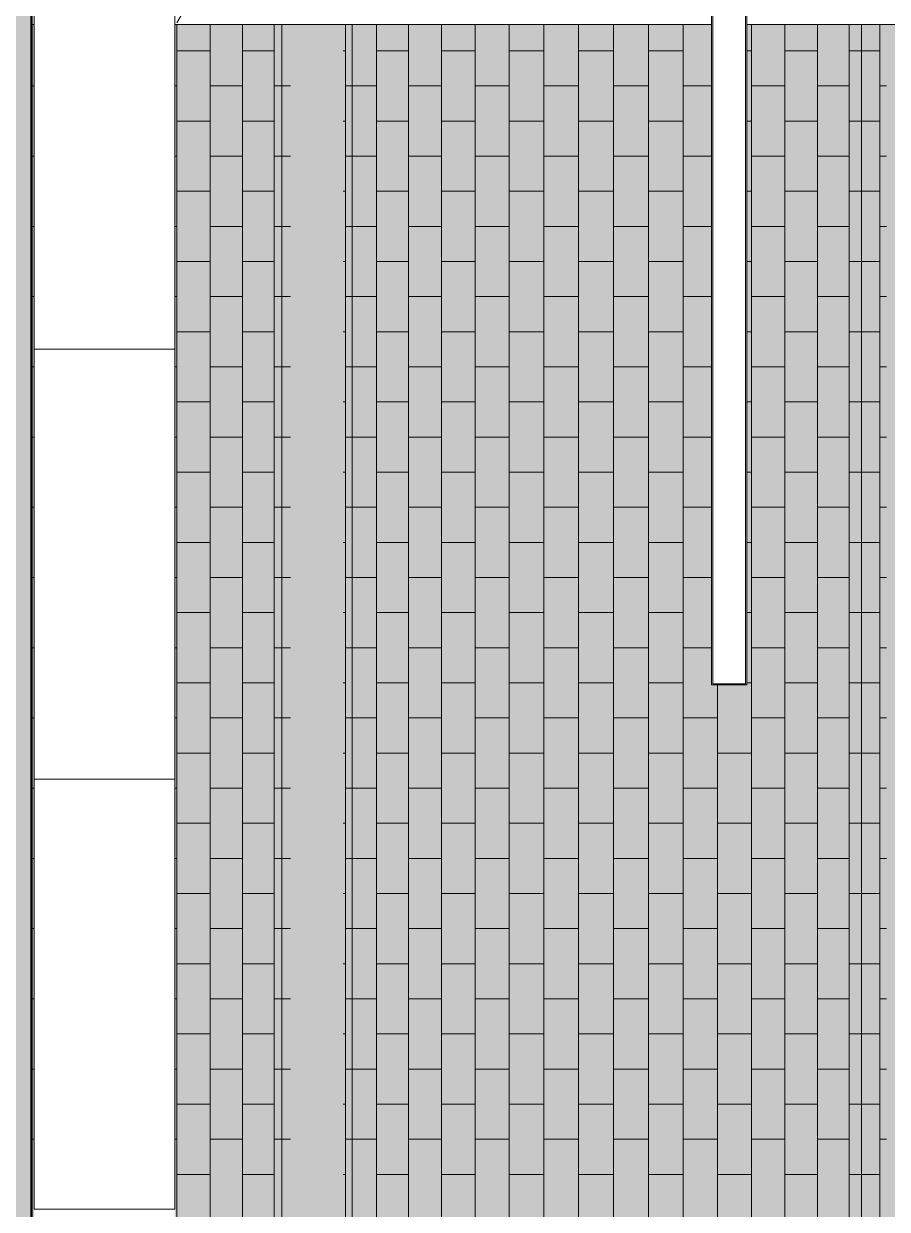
# Model space of a CAD drawing. Header units: inches. Extents: x -956 to 966, y -1111 to 895.
# Drawn here: x -579.2 to -480.9, y -378.4 to -243.3 of the extents above; entities that cross this region are included whole.
import ezdxf

# ---------------------------------------------------------------- set-up
doc = ezdxf.new("R2010")
doc.units = ezdxf.units.IN
doc.header["$MEASUREMENT"] = 0
for name, color, linetype, lineweight in [('A-CLNG', 13, 'Continuous', 13), ('A-CLNG-PATT', 13, 'Continuous', 13), ('A-WALL-PATT', 111, 'Continuous', 13), ('E-LITE-EQPM', 33, 'Continuous', 9), ('I-FURN', 30, 'Continuous', 9), ('I-WALL', 2, 'Continuous', 13)]:
    doc.layers.add(name, color=color, linetype=linetype, lineweight=lineweight)
pattern_1 = [(0, (0, 0), (30.72, 7.68), [1.267, -21.773, 1.267, -21.773, -122.88]), (0, (0, 0), (30.72, 7.68), [-46.08, 1.267, -44.813, 1.267, -21.773, -53.76]), (0, (0, 0), (30.72, 7.68), [-115.2, 1.267, -14.093, 1.267, -37.133]), (120, (11.52, 3.84), (-22.011075, 22.7643), [1.267, -21.773, 1.267, -21.773, -122.88]), (120, (11.52, 3.84), (-22.011075, 22.7643), [-46.08, 1.267, -44.813, 1.267, -21.773, -53.76]), (120, (11.52, 3.84), (-22.011075, 22.7643), [-115.2, 1.267, -14.093, 1.267, -37.133]), (240, (15.36, 19.2), (-8.708925, -30.4443), [1.267, -21.773, 1.267, -21.773, -122.88]), (240, (15.36, 19.2), (-8.708925, -30.4443), [-46.08, 1.267, -44.813, 1.267, -21.773, -53.76]), (240, (15.36, 19.2), (-8.708925, -30.4443), [-115.2, 1.267, -14.093, 1.267, -37.133])]

# ---------------------------------------------------------------- blocks, each defined once
blk = doc.blocks.new('FP_1_27-7TH FLOOR TELECOM OVERHEAD ROUTING PLAN')
at = {"layer": 'A-CLNG-PATT', "color": 50}
for p, q in [((-542.59, -243.37), (-542.59, -427.37)), ((-539.06, -243.37), (-539.06, -427.37)), ((-535.41, -243.37), (-535.41, -427.37)), ((-531.66, -243.37), (-531.66, -427.37)), ((-527.84, -243.37), (-527.84, -427.37)), ((-523.95, -243.37), (-523.95, -427.37)), ((-520.02, -243.37), (-520.02, -427.37)), ((-516.05, -243.37), (-516.05, -427.37)), ((-512.07, -243.37), (-512.07, -427.37)), ((-508.09, -243.37), (-508.09, -427.37)), ((-504.14, -243.37), (-504.14, -427.37)), ((-496.35, -243.37), (-496.35, -427.37)), ((-492.56, -243.37), (-492.56, -427.37)), ((-488.85, -243.37), (-488.85, -427.37)), ((-485.24, -243.37), (-485.24, -427.37)), ((-481.75, -243.37), (-481.75, -427.37)), ((-542.59, -246.39), (-542.87, -246.39)), ((-535.41, -246.39), (-539.06, -246.39)), ((-527.84, -246.39), (-531.66, -246.39)), ((-520.02, -246.39), (-523.95, -246.39)), ((-512.07, -246.39), (-516.05, -246.39)), ((-504.14, -246.39), (-508.09, -246.39)), ((-496.35, -246.39), (-496.9, -246.39)), ((-488.85, -246.39), (-492.56, -246.39)), ((-483.82, -246.39), (-485.24, -246.39)), ((-481.75, -246.39), (-483.82, -246.39)), ((-541.82, -250.39), (-542.59, -250.39)), ((-539.06, -250.39), (-541.82, -250.39)), ((-531.66, -250.39), (-535.41, -250.39)), ((-523.95, -250.39), (-527.84, -250.39)), ((-516.05, -250.39), (-520.02, -250.39)), ((-508.09, -250.39), (-512.07, -250.39)), ((-500.9, -250.39), (-504.14, -250.39)), ((-492.56, -250.39), (-496.35, -250.39)), ((-485.24, -250.39), (-488.85, -250.39)), ((-480.97, -250.39), (-481.75, -250.39)), ((-542.59, -254.39), (-542.87, -254.39)), ((-535.41, -254.39), (-539.06, -254.39)), ((-527.84, -254.39), (-531.66, -254.39)), ((-520.02, -254.39), (-523.95, -254.39)), ((-512.07, -254.39), (-516.05, -254.39)), ((-504.14, -254.39), (-508.09, -254.39)), ((-496.35, -254.39), (-496.9, -254.39)), ((-488.85, -254.39), (-492.56, -254.39)), ((-483.82, -254.39), (-485.24, -254.39)), ((-481.75, -254.39), (-483.82, -254.39)), ((-541.82, -258.39), (-542.59, -258.39)), ((-539.06, -258.39), (-541.82, -258.39)), ((-531.66, -258.39), (-535.41, -258.39)), ((-523.95, -258.39), (-527.84, -258.39)), ((-516.05, -258.39), (-520.02, -258.39)), ((-508.09, -258.39), (-512.07, -258.39)), ((-500.9, -258.39), (-504.14, -258.39)), ((-492.56, -258.39), (-496.35, -258.39)), ((-485.24, -258.39), (-488.85, -258.39)), ((-480.97, -258.39), (-481.75, -258.39)), ((-542.59, -262.39), (-542.87, -262.39)), ((-535.41, -262.39), (-539.06, -262.39)), ((-527.84, -262.39), (-531.66, -262.39)), ((-520.02, -262.39), (-523.95, -262.39)), ((-512.07, -262.39), (-516.05, -262.39)), ((-504.14, -262.39), (-508.09, -262.39)), ((-496.35, -262.39), (-496.9, -262.39)), ((-488.85, -262.39), (-492.56, -262.39)), ((-483.82, -262.39), (-485.24, -262.39)), ((-481.75, -262.39), (-483.82, -262.39)), ((-541.82, -266.39), (-542.59, -266.39)), ((-539.06, -266.39), (-541.82, -266.39)), ((-531.66, -266.39), (-535.41, -266.39)), ((-523.95, -266.39), (-527.84, -266.39)), ((-516.05, -266.39), (-520.02, -266.39)), ((-508.09, -266.39), (-512.07, -266.39)), ((-500.9, -266.39), (-504.14, -266.39)), ((-492.56, -266.39), (-496.35, -266.39)), ((-485.24, -266.39), (-488.85, -266.39)), ((-480.97, -266.39), (-481.75, -266.39)), ((-542.59, -270.39), (-542.87, -270.39)), ((-535.41, -270.39), (-539.06, -270.39)), ((-527.84, -270.39), (-531.66, -270.39)), ((-520.02, -270.39), (-523.95, -270.39)), ((-512.07, -270.39), (-516.05, -270.39)), ((-504.14, -270.39), (-508.09, -270.39)), ((-496.35, -270.39), (-496.9, -270.39)), ((-488.85, -270.39), (-492.56, -270.39)), ((-483.82, -270.39), (-485.24, -270.39)), ((-481.75, -270.39), (-483.82, -270.39)), ((-541.82, -274.39), (-542.59, -274.39)), ((-539.06, -274.39), (-541.82, -274.39)), ((-531.66, -274.39), (-535.41, -274.39)), ((-523.95, -274.39), (-527.84, -274.39)), ((-516.05, -274.39), (-520.02, -274.39)), ((-508.09, -274.39), (-512.07, -274.39)), ((-500.9, -274.39), (-504.14, -274.39)), ((-492.56, -274.39), (-496.35, -274.39)), ((-485.24, -274.39), (-488.85, -274.39)), ((-480.97, -274.39), (-481.75, -274.39)), ((-542.59, -278.39), (-542.87, -278.39)), ((-535.41, -278.39), (-539.06, -278.39)), ((-527.84, -278.39), (-531.66, -278.39)), ((-520.02, -278.39), (-523.95, -278.39)), ((-512.07, -278.39), (-516.05, -278.39)), ((-504.14, -278.39), (-508.09, -278.39)), ((-496.35, -278.39), (-496.9, -278.39)), ((-488.85, -278.39), (-492.56, -278.39)), ((-483.82, -278.39), (-485.24, -278.39)), ((-481.75, -278.39), (-483.82, -278.39)), ((-541.82, -282.39), (-542.59, -282.39)), ((-539.06, -282.39), (-541.82, -282.39)), ((-531.66, -282.39), (-535.41, -282.39)), ((-523.95, -282.39), (-527.84, -282.39)), ((-516.05, -282.39), (-520.02, -282.39)), ((-508.09, -282.39), (-512.07, -282.39)), ((-500.9, -282.39), (-504.14, -282.39)), ((-492.56, -282.39), (-496.35, -282.39)), ((-485.24, -282.39), (-488.85, -282.39)), ((-480.97, -282.39), (-481.75, -282.39)), ((-542.59, -286.39), (-542.87, -286.39)), ((-535.41, -286.39), (-539.06, -286.39)), ((-527.84, -286.39), (-531.66, -286.39)), ((-520.02, -286.39), (-523.95, -286.39)), ((-512.07, -286.39), (-516.05, -286.39)), ((-504.14, -286.39), (-508.09, -286.39)), ((-496.35, -286.39), (-496.9, -286.39)), ((-488.85, -286.39), (-492.56, -286.39)), ((-483.82, -286.39), (-485.24, -286.39)), ((-481.75, -286.39), (-483.82, -286.39)), ((-541.82, -290.39), (-542.59, -290.39)), ((-539.06, -290.39), (-541.82, -290.39)), ((-531.66, -290.39), (-535.41, -290.39)), ((-523.95, -290.39), (-527.84, -290.39)), ((-516.05, -290.39), (-520.02, -290.39)), ((-508.09, -290.39), (-512.07, -290.39)), ((-500.9, -290.39), (-504.14, -290.39)), ((-492.56, -290.39), (-496.35, -290.39)), ((-485.24, -290.39), (-488.85, -290.39)), ((-480.97, -290.39), (-481.75, -290.39)), ((-542.59, -294.39), (-542.87, -294.39)), ((-535.41, -294.39), (-539.06, -294.39)), ((-527.84, -294.39), (-531.66, -294.39)), ((-520.02, -294.39), (-523.95, -294.39)), ((-512.07, -294.39), (-516.05, -294.39)), ((-504.14, -294.39), (-508.09, -294.39)), ((-496.35, -294.39), (-496.9, -294.39)), ((-488.85, -294.39), (-492.56, -294.39)), ((-483.82, -294.39), (-485.24, -294.39)), ((-481.75, -294.39), (-483.82, -294.39)), ((-541.82, -298.39), (-542.59, -298.39)), ((-539.06, -298.39), (-541.82, -298.39)), ((-531.66, -298.39), (-535.41, -298.39)), ((-523.95, -298.39), (-527.84, -298.39)), ((-516.05, -298.39), (-520.02, -298.39)), ((-508.09, -298.39), (-512.07, -298.39)), ((-500.9, -298.39), (-504.14, -298.39)), ((-492.56, -298.39), (-496.35, -298.39)), ((-485.24, -298.39), (-488.85, -298.39)), ((-480.97, -298.39), (-481.75, -298.39)), ((-542.59, -302.39), (-542.87, -302.39)), ((-535.41, -302.39), (-539.06, -302.39)), ((-527.84, -302.39), (-531.66, -302.39)), ((-520.02, -302.39), (-523.95, -302.39)), ((-512.07, -302.39), (-516.05, -302.39)), ((-504.14, -302.39), (-508.09, -302.39)), ((-496.35, -302.39), (-496.9, -302.39)), ((-488.85, -302.39), (-492.56, -302.39)), ((-483.82, -302.39), (-485.24, -302.39)), ((-481.75, -302.39), (-483.82, -302.39)), ((-541.82, -306.39), (-542.59, -306.39)), ((-539.06, -306.39), (-541.82, -306.39)), ((-531.66, -306.39), (-535.41, -306.39)), ((-523.95, -306.39), (-527.84, -306.39)), ((-516.05, -306.39), (-520.02, -306.39)), ((-508.09, -306.39), (-512.07, -306.39)), ((-500.9, -306.39), (-504.14, -306.39)), ((-492.56, -306.39), (-496.35, -306.39)), ((-485.24, -306.39), (-488.85, -306.39)), ((-480.97, -306.39), (-481.75, -306.39)), ((-542.59, -310.39), (-542.87, -310.39)), ((-535.41, -310.39), (-539.06, -310.39)), ((-527.84, -310.39), (-531.66, -310.39)), ((-520.02, -310.39), (-523.95, -310.39)), ((-512.07, -310.39), (-516.05, -310.39)), ((-504.14, -310.39), (-508.09, -310.39)), ((-496.35, -310.39), (-496.9, -310.39)), ((-488.85, -310.39), (-492.56, -310.39)), ((-483.82, -310.39), (-485.24, -310.39)), ((-481.75, -310.39), (-483.82, -310.39)), ((-541.82, -314.39), (-542.59, -314.39)), ((-539.06, -314.39), (-541.82, -314.39)), ((-531.66, -314.39), (-535.41, -314.39)), ((-523.95, -314.39), (-527.84, -314.39)), ((-516.05, -314.39), (-520.02, -314.39)), ((-508.09, -314.39), (-512.07, -314.39)), ((-500.9, -314.39), (-504.14, -314.39)), ((-492.56, -314.39), (-496.35, -314.39)), ((-485.24, -314.39), (-488.85, -314.39)), ((-480.97, -314.39), (-481.75, -314.39)), ((-542.59, -318.39), (-542.87, -318.39)), ((-535.41, -318.39), (-539.06, -318.39)), ((-527.84, -318.39), (-531.66, -318.39)), ((-520.02, -318.39), (-523.95, -318.39)), ((-512.07, -318.39), (-516.05, -318.39)), ((-504.14, -318.39), (-508.09, -318.39)), ((-500.22, -318.61), (-500.22, -402.61)), ((-496.35, -318.39), (-496.9, -318.39)), ((-488.85, -318.39), (-492.56, -318.39)), ((-483.82, -318.39), (-485.24, -318.39)), ((-481.75, -318.39), (-483.82, -318.39)), ((-541.82, -322.39), (-542.59, -322.39)), ((-539.06, -322.39), (-541.82, -322.39)), ((-531.66, -322.39), (-535.41, -322.39)), ((-523.95, -322.39), (-527.84, -322.39)), ((-516.05, -322.39), (-520.02, -322.39)), ((-508.09, -322.39), (-512.07, -322.39)), ((-500.22, -322.39), (-504.14, -322.39)), ((-492.56, -322.39), (-496.35, -322.39)), ((-485.24, -322.39), (-488.85, -322.39)), ((-480.97, -322.39), (-481.75, -322.39)), ((-542.59, -326.39), (-542.87, -326.39)), ((-535.41, -326.39), (-539.06, -326.39)), ((-527.84, -326.39), (-531.66, -326.39)), ((-520.02, -326.39), (-523.95, -326.39)), ((-512.07, -326.39), (-516.05, -326.39)), ((-504.14, -326.39), (-508.09, -326.39)), ((-496.35, -326.39), (-500.22, -326.39)), ((-488.85, -326.39), (-492.56, -326.39)), ((-483.82, -326.39), (-485.24, -326.39)), ((-481.75, -326.39), (-483.82, -326.39)), ((-541.82, -330.39), (-542.59, -330.39)), ((-539.06, -330.39), (-541.82, -330.39)), ((-531.66, -330.39), (-535.41, -330.39)), ((-523.95, -330.39), (-527.84, -330.39)), ((-516.05, -330.39), (-520.02, -330.39)), ((-508.09, -330.39), (-512.07, -330.39)), ((-500.22, -330.39), (-504.14, -330.39)), ((-492.56, -330.39), (-496.35, -330.39)), ((-485.24, -330.39), (-488.85, -330.39)), ((-480.97, -330.39), (-481.75, -330.39)), ((-542.59, -334.39), (-542.87, -334.39)), ((-535.41, -334.39), (-539.06, -334.39)), ((-527.84, -334.39), (-531.66, -334.39)), ((-520.02, -334.39), (-523.95, -334.39)), ((-512.07, -334.39), (-516.05, -334.39)), ((-504.14, -334.39), (-508.09, -334.39)), ((-496.35, -334.39), (-500.22, -334.39)), ((-488.85, -334.39), (-492.56, -334.39)), ((-483.82, -334.39), (-485.24, -334.39)), ((-481.75, -334.39), (-483.82, -334.39)), ((-541.82, -338.39), (-542.59, -338.39)), ((-539.06, -338.39), (-541.82, -338.39)), ((-531.66, -338.39), (-535.41, -338.39)), ((-523.95, -338.39), (-527.84, -338.39)), ((-516.05, -338.39), (-520.02, -338.39)), ((-508.09, -338.39), (-512.07, -338.39)), ((-500.22, -338.39), (-504.14, -338.39)), ((-492.56, -338.39), (-496.35, -338.39)), ((-485.24, -338.39), (-488.85, -338.39)), ((-480.97, -338.39), (-481.75, -338.39)), ((-542.59, -342.39), (-542.87, -342.39)), ((-535.41, -342.39), (-539.06, -342.39)), ((-527.84, -342.39), (-531.66, -342.39)), ((-520.02, -342.39), (-523.95, -342.39)), ((-512.07, -342.39), (-516.05, -342.39)), ((-504.14, -342.39), (-508.09, -342.39)), ((-496.35, -342.39), (-500.22, -342.39)), ((-488.85, -342.39), (-492.56, -342.39)), ((-483.82, -342.39), (-485.24, -342.39)), ((-481.75, -342.39), (-483.82, -342.39)), ((-541.82, -346.39), (-542.59, -346.39)), ((-539.06, -346.39), (-541.82, -346.39)), ((-531.66, -346.39), (-535.41, -346.39)), ((-523.95, -346.39), (-527.84, -346.39)), ((-516.05, -346.39), (-520.02, -346.39)), ((-508.09, -346.39), (-512.07, -346.39)), ((-500.22, -346.39), (-504.14, -346.39)), ((-492.56, -346.39), (-496.35, -346.39)), ((-485.24, -346.39), (-488.85, -346.39)), ((-480.97, -346.39), (-481.75, -346.39)), ((-542.59, -350.39), (-542.87, -350.39)), ((-535.41, -350.39), (-539.06, -350.39)), ((-527.84, -350.39), (-531.66, -350.39)), ((-520.02, -350.39), (-523.95, -350.39)), ((-512.07, -350.39), (-516.05, -350.39)), ((-504.14, -350.39), (-508.09, -350.39)), ((-496.35, -350.39), (-500.22, -350.39)), ((-488.85, -350.39), (-492.56, -350.39)), ((-483.82, -350.39), (-485.24, -350.39)), ((-481.75, -350.39), (-483.82, -350.39)), ((-541.82, -354.39), (-542.59, -354.39)), ((-539.06, -354.39), (-541.82, -354.39)), ((-531.66, -354.39), (-535.41, -354.39)), ((-523.95, -354.39), (-527.84, -354.39)), ((-516.05, -354.39), (-520.02, -354.39)), ((-508.09, -354.39), (-512.07, -354.39)), ((-500.22, -354.39), (-504.14, -354.39)), ((-492.56, -354.39), (-496.35, -354.39)), ((-485.24, -354.39), (-488.85, -354.39)), ((-480.97, -354.39), (-481.75, -354.39)), ((-542.59, -358.39), (-542.87, -358.39)), ((-535.41, -358.39), (-539.06, -358.39)), ((-527.84, -358.39), (-531.66, -358.39)), ((-520.02, -358.39), (-523.95, -358.39)), ((-512.07, -358.39), (-516.05, -358.39)), ((-504.14, -358.39), (-508.09, -358.39)), ((-496.35, -358.39), (-500.22, -358.39)), ((-488.85, -358.39), (-492.56, -358.39)), ((-483.82, -358.39), (-485.24, -358.39)), ((-481.75, -358.39), (-483.82, -358.39)), ((-541.82, -362.39), (-542.59, -362.39)), ((-539.06, -362.39), (-541.82, -362.39)), ((-531.66, -362.39), (-535.41, -362.39)), ((-523.95, -362.39), (-527.84, -362.39)), ((-516.05, -362.39), (-520.02, -362.39)), ((-508.09, -362.39), (-512.07, -362.39)), ((-500.22, -362.39), (-504.14, -362.39)), ((-492.56, -362.39), (-496.35, -362.39)), ((-485.24, -362.39), (-488.85, -362.39)), ((-480.97, -362.39), (-481.75, -362.39)), ((-542.59, -366.39), (-542.87, -366.39)), ((-535.41, -366.39), (-539.06, -366.39)), ((-527.84, -366.39), (-531.66, -366.39)), ((-520.02, -366.39), (-523.95, -366.39)), ((-512.07, -366.39), (-516.05, -366.39)), ((-504.14, -366.39), (-508.09, -366.39)), ((-496.35, -366.39), (-500.22, -366.39)), ((-488.85, -366.39), (-492.56, -366.39)), ((-483.82, -366.39), (-485.24, -366.39)), ((-481.75, -366.39), (-483.82, -366.39)), ((-541.82, -370.39), (-542.59, -370.39)), ((-539.06, -370.39), (-541.82, -370.39)), ((-531.66, -370.39), (-535.41, -370.39)), ((-523.95, -370.39), (-527.84, -370.39)), ((-516.05, -370.39), (-520.02, -370.39)), ((-508.09, -370.39), (-512.07, -370.39)), ((-500.22, -370.39), (-504.14, -370.39)), ((-492.56, -370.39), (-496.35, -370.39)), ((-485.24, -370.39), (-488.85, -370.39)), ((-480.97, -370.39), (-481.75, -370.39)), ((-542.59, -374.39), (-542.87, -374.39)), ((-535.41, -374.39), (-539.06, -374.39)), ((-527.84, -374.39), (-531.66, -374.39)), ((-520.02, -374.39), (-523.95, -374.39)), ((-512.07, -374.39), (-516.05, -374.39)), ((-504.14, -374.39), (-508.09, -374.39)), ((-496.35, -374.39), (-500.22, -374.39)), ((-488.85, -374.39), (-492.56, -374.39)), ((-483.82, -374.39), (-485.24, -374.39)), ((-481.75, -374.39), (-483.82, -374.39))]:
    blk.add_line(p, q, dxfattribs=at)
blk = doc.blocks.new('FP_1_28-7TH FLOOR TELECOM OVERHEAD ROUTING PLAN')
at = {"layer": 'A-CLNG-PATT', "color": 50}
for p, q in [((-561.78, -243.37), (-561.78, -427.37)), ((-557.99, -243.37), (-557.99, -427.37)), ((-554.3, -243.37), (-554.3, -427.37)), ((-550.71, -243.37), (-550.71, -427.37)), ((-557.99, -246.39), (-561.78, -246.39)), ((-550.71, -246.39), (-554.3, -246.39)), ((-578.04, -250.39), (-578.35, -250.39)), ((-561.78, -250.39), (-562.04, -250.39)), ((-554.3, -250.39), (-557.99, -250.39)), ((-549.82, -250.39), (-550.71, -250.39)), ((-548.87, -250.39), (-549.82, -250.39)), ((-557.99, -254.39), (-561.78, -254.39)), ((-550.71, -254.39), (-554.3, -254.39)), ((-578.04, -258.39), (-578.35, -258.39)), ((-561.78, -258.39), (-562.04, -258.39)), ((-554.3, -258.39), (-557.99, -258.39)), ((-549.82, -258.39), (-550.71, -258.39)), ((-548.87, -258.39), (-549.82, -258.39)), ((-557.99, -262.39), (-561.78, -262.39)), ((-550.71, -262.39), (-554.3, -262.39)), ((-578.04, -266.39), (-578.35, -266.39)), ((-561.78, -266.39), (-562.04, -266.39)), ((-554.3, -266.39), (-557.99, -266.39)), ((-549.82, -266.39), (-550.71, -266.39)), ((-548.87, -266.39), (-549.82, -266.39)), ((-557.99, -270.39), (-561.78, -270.39)), ((-550.71, -270.39), (-554.3, -270.39)), ((-578.04, -274.39), (-578.35, -274.39)), ((-561.78, -274.39), (-562.04, -274.39)), ((-554.3, -274.39), (-557.99, -274.39)), ((-549.82, -274.39), (-550.71, -274.39)), ((-548.87, -274.39), (-549.82, -274.39)), ((-557.99, -278.39), (-561.78, -278.39)), ((-550.71, -278.39), (-554.3, -278.39)), ((-578.04, -282.39), (-578.35, -282.39)), ((-561.78, -282.39), (-562.04, -282.39)), ((-554.3, -282.39), (-557.99, -282.39)), ((-549.82, -282.39), (-550.71, -282.39)), ((-548.87, -282.39), (-549.82, -282.39)), ((-557.99, -286.39), (-561.78, -286.39)), ((-550.71, -286.39), (-554.3, -286.39)), ((-578.04, -290.39), (-578.35, -290.39)), ((-561.78, -290.39), (-562.04, -290.39)), ((-554.3, -290.39), (-557.99, -290.39)), ((-549.82, -290.39), (-550.71, -290.39)), ((-548.87, -290.39), (-549.82, -290.39)), ((-557.99, -294.39), (-561.78, -294.39)), ((-550.71, -294.39), (-554.3, -294.39)), ((-578.04, -298.39), (-578.35, -298.39)), ((-561.78, -298.39), (-562.04, -298.39)), ((-554.3, -298.39), (-557.99, -298.39)), ((-549.82, -298.39), (-550.71, -298.39)), ((-548.87, -298.39), (-549.82, -298.39)), ((-557.99, -302.39), (-561.78, -302.39)), ((-550.71, -302.39), (-554.3, -302.39)), ((-578.04, -306.39), (-578.35, -306.39)), ((-561.78, -306.39), (-562.04, -306.39)), ((-554.3, -306.39), (-557.99, -306.39)), ((-549.82, -306.39), (-550.71, -306.39)), ((-548.87, -306.39), (-549.82, -306.39)), ((-557.99, -310.39), (-561.78, -310.39)), ((-550.71, -310.39), (-554.3, -310.39)), ((-578.04, -314.39), (-578.35, -314.39)), ((-561.78, -314.39), (-562.04, -314.39)), ((-554.3, -314.39), (-557.99, -314.39)), ((-549.82, -314.39), (-550.71, -314.39)), ((-548.87, -314.39), (-549.82, -314.39)), ((-557.99, -318.39), (-561.78, -318.39)), ((-550.71, -318.39), (-554.3, -318.39)), ((-578.04, -322.39), (-578.35, -322.39)), ((-561.78, -322.39), (-562.04, -322.39)), ((-554.3, -322.39), (-557.99, -322.39)), ((-549.82, -322.39), (-550.71, -322.39)), ((-548.87, -322.39), (-549.82, -322.39)), ((-557.99, -326.39), (-561.78, -326.39)), ((-550.71, -326.39), (-554.3, -326.39)), ((-578.04, -330.39), (-578.35, -330.39)), ((-561.78, -330.39), (-562.04, -330.39)), ((-554.3, -330.39), (-557.99, -330.39)), ((-549.82, -330.39), (-550.71, -330.39)), ((-548.87, -330.39), (-549.82, -330.39)), ((-557.99, -334.39), (-561.78, -334.39)), ((-550.71, -334.39), (-554.3, -334.39)), ((-578.04, -338.39), (-578.35, -338.39)), ((-561.78, -338.39), (-562.04, -338.39)), ((-554.3, -338.39), (-557.99, -338.39)), ((-549.82, -338.39), (-550.71, -338.39)), ((-548.87, -338.39), (-549.82, -338.39)), ((-557.99, -342.39), (-561.78, -342.39)), ((-550.71, -342.39), (-554.3, -342.39)), ((-578.04, -346.39), (-578.35, -346.39)), ((-561.78, -346.39), (-562.04, -346.39)), ((-554.3, -346.39), (-557.99, -346.39)), ((-549.82, -346.39), (-550.71, -346.39)), ((-548.87, -346.39), (-549.82, -346.39)), ((-557.99, -350.39), (-561.78, -350.39)), ((-550.71, -350.39), (-554.3, -350.39)), ((-578.04, -354.39), (-578.35, -354.39)), ((-561.78, -354.39), (-562.04, -354.39)), ((-554.3, -354.39), (-557.99, -354.39)), ((-549.82, -354.39), (-550.71, -354.39)), ((-548.87, -354.39), (-549.82, -354.39)), ((-557.99, -358.39), (-561.78, -358.39)), ((-550.71, -358.39), (-554.3, -358.39)), ((-578.04, -362.39), (-578.35, -362.39)), ((-561.78, -362.39), (-562.04, -362.39)), ((-554.3, -362.39), (-557.99, -362.39)), ((-549.82, -362.39), (-550.71, -362.39)), ((-548.87, -362.39), (-549.82, -362.39)), ((-557.99, -366.39), (-561.78, -366.39)), ((-550.71, -366.39), (-554.3, -366.39)), ((-578.04, -370.39), (-578.35, -370.39)), ((-561.78, -370.39), (-562.04, -370.39)), ((-554.3, -370.39), (-557.99, -370.39)), ((-549.82, -370.39), (-550.71, -370.39)), ((-548.87, -370.39), (-549.82, -370.39)), ((-557.99, -374.39), (-561.78, -374.39)), ((-550.71, -374.39), (-554.3, -374.39))]:
    blk.add_line(p, q, dxfattribs=at)
blk = doc.blocks.new('7th Floor Vault - 7th Floor Vault-2429340-7TH FLOOR TELECOM OVERHEAD ROUTING PLAN')
at = {"layer": 'A-CLNG', "color": 10, "lineweight": 9}
for p, q in [((-549.82, -427.37), (-549.82, -243.37)), ((-549.82, -427.37), (-549.82, -243.37)), ((-541.82, -427.37), (-541.82, -243.37)), ((-541.82, -427.37), (-541.82, -243.37)), ((-483.82, -427.37), (-483.82, -243.37)), ((-483.82, -427.37), (-483.82, -243.37))]:
    blk.add_line(p, q, dxfattribs=at)
for name in ['FP_1_28-7TH FLOOR TELECOM OVERHEAD ROUTING PLAN', 'FP_1_27-7TH FLOOR TELECOM OVERHEAD ROUTING PLAN']:
    blk.add_blockref(name, (0, 0), dxfattribs=at)
blk = doc.blocks.new('Lighting - Pendant-Finelite-HP4-D - HP-4 D-8_-SO-3000K-120-FA-SC-3361576-7TH FLOOR TELECOM OVERHEAD ROUTING PLAN')
at = {"layer": 'E-LITE-EQPM', "color": 9}
for p, q in [((48, 2), (-48, 2)), ((-48, 2), (-48, -2)), ((47.875, 1.875), (-47.875, 1.875)), ((-47.875, 1.875), (-47.875, -1.875)), ((-47.875, -1.875), (-47.875, 1.875)), ((-47.875, 1.875), (47.875, 1.875)), ((47.875, -1.875), (47.875, 1.875)), ((47.875, 1.875), (47.875, -1.875)), ((48, -2), (48, 2)), ((-48, -2), (48, -2)), ((-47.875, -1.875), (47.875, -1.875)), ((47.875, -1.875), (-47.875, -1.875))]:
    blk.add_line(p, q, dxfattribs=at)
blk = doc.blocks.new('Shelving - 48_ x 16_ x 96_-3257954-7TH FLOOR TELECOM OVERHEAD ROUTING PLAN')
at = {"layer": 'I-FURN', "color": 9}
for p, q in [((24.5, -4), (-24.5, -4)), ((-24.5, -4), (-24.5, -20)), ((24.5, -20), (24.5, -4)), ((-24.5, -20), (24.5, -20))]:
    blk.add_line(p, q, dxfattribs=at)

msp = doc.modelspace()

# ---------------------------------------------------------------- hatches: boundary and pattern name
at = {"layer": 'A-CLNG-PATT'}
h = msp.add_hatch(dxfattribs=at)
h.set_pattern_fill('FP1_12', color=253, style=0, pattern_type=2)
h.set_pattern_definition(pattern_1)
h.paths.add_polyline_path([(-294.34, -537.62), (-227.98, -537.62), (-227.98, -527.62), (-219.98, -527.62), (-219.98, -509.12), (-210.98, -509.12), (-210.98, -364.18), (-211.98, -364.18), (-211.98, -243.37), (-299.98, -243.37), (-299.98, -537.62)], flags=0)
h.paths.add_polyline_path([(-606.23, -537.62), (-602.07, -537.62), (-602.07, -532.87), (-606.23, -532.87), (-606.23, -535.37)], flags=0)
h.paths.add_polyline_path([(-561.64, -537.62), (-356.48, -537.62), (-356.48, -525.62), (-323.98, -525.62), (-323.98, -537.62), (-305.35, -537.62), (-305.35, -525.37), (-321.35, -525.37), (-321.35, -427.37), (-305.35, -427.37), (-305.35, -243.37), (-386.84, -243.37), (-386.84, -318.61), (-390.84, -318.61), (-390.84, -243.37), (-496.9, -243.37), (-496.9, -318.61), (-500.9, -318.61), (-500.9, -243.37), (-562.04, -243.37), (-562.04, -427.37), (-500.9, -427.37), (-500.9, -402.61), (-496.9, -402.61), (-496.9, -427.37), (-390.84, -427.37), (-390.84, -402.61), (-386.84, -402.61), (-386.84, -427.37), (-370.04, -427.37), (-370.04, -525.37), (-578.04, -525.37), (-578.04, -243.37), (-578.35, -243.37), (-578.35, -528.62), (-563.48, -528.62), (-563.48, -537.62)], flags=0)
h.paths.add_polyline_path([(-567.73, -537.62), (-567.73, -532.87), (-578.07, -532.87), (-578.07, -537.62), (-572.48, -537.62)], flags=0)
h.paths.add_polyline_path([(-352.23, -537.62), (-349.48, -537.62), (-349.48, -529.87), (-352.23, -529.87), (-352.23, -536.61)], flags=0)
h.paths.add_polyline_path([(-680.44, -535.37), (-610.48, -535.37), (-610.48, -528.62), (-583.23, -528.62), (-583.23, -526.62), (-662.91, -526.62), (-662.91, -498.61), (-665.8, -498.61), (-665.8, -402.61), (-661.8, -402.61), (-661.8, -428.62), (-583.23, -428.62), (-583.23, -422.62), (-598.91, -422.62), (-598.91, -386.62), (-662.91, -386.62), (-662.91, -318.61), (-665.8, -318.61), (-665.8, -243.37), (-666.35, -243.37), (-666.35, -246.62), (-730.35, -246.62), (-730.35, -243.37), (-762.35, -243.37), (-762.35, -246.62), (-771.86, -246.62), (-771.86, -288.62), (-694.91, -288.62), (-694.91, -386.62), (-790.91, -386.62), (-790.91, -288.62), (-775.86, -288.62), (-775.86, -246.62), (-842.35, -246.62), (-842.35, -243.37), (-853.35, -243.37), (-853.35, -535.37), (-710.14, -535.37)], flags=0)
h.paths.add_polyline_path([(-834.85, -526.62), (-850.85, -526.62), (-850.85, -428.62), (-706.85, -428.62), (-706.85, -526.62), (-828.94, -526.62)], flags=0)
h.paths.add_polyline_path([(-255.48, -481.68), (-256.53, -481.54), (-257.51, -481.14), (-258.35, -480.49), (-259, -479.65), (-259.4, -478.67), (-259.54, -477.62), (-259.4, -476.57), (-259, -475.59), (-258.35, -474.75), (-257.51, -474.1), (-256.53, -473.7), (-255.48, -473.56), (-254.43, -473.7), (-253.45, -474.1), (-252.6, -474.75), (-251.96, -475.59), (-251.55, -476.57), (-251.41, -477.62), (-251.55, -478.67), (-251.96, -479.65), (-252.6, -480.49), (-253.45, -481.14), (-254.43, -481.54)], flags=0)
h.paths.add_polyline_path([(-255.48, -421.68), (-256.53, -421.54), (-257.51, -421.14), (-258.35, -420.49), (-259, -419.65), (-259.4, -418.67), (-259.54, -417.62), (-259.4, -416.57), (-259, -415.59), (-258.35, -414.75), (-257.51, -414.1), (-256.53, -413.7), (-255.48, -413.56), (-254.43, -413.7), (-253.45, -414.1), (-252.6, -414.75), (-251.96, -415.59), (-251.55, -416.57), (-251.41, -417.62), (-251.55, -418.67), (-251.96, -419.65), (-252.6, -420.49), (-253.45, -421.14), (-254.43, -421.54)], flags=0)
h.paths.add_polyline_path([(-255.48, -361.68), (-256.53, -361.54), (-257.51, -361.14), (-258.35, -360.49), (-259, -359.65), (-259.4, -358.67), (-259.54, -357.62), (-259.4, -356.57), (-259, -355.59), (-258.35, -354.75), (-257.51, -354.1), (-256.53, -353.7), (-255.48, -353.56), (-254.43, -353.7), (-253.45, -354.1), (-252.6, -354.75), (-251.96, -355.59), (-251.55, -356.57), (-251.41, -357.62), (-251.55, -358.67), (-251.96, -359.65), (-252.6, -360.49), (-253.45, -361.14), (-254.43, -361.54)], flags=0)
h.paths.add_polyline_path([(-255.48, -301.68), (-256.53, -301.54), (-257.51, -301.14), (-258.35, -300.49), (-259, -299.65), (-259.4, -298.67), (-259.54, -297.62), (-259.4, -296.57), (-259, -295.59), (-258.35, -294.75), (-257.51, -294.1), (-256.53, -293.7), (-255.48, -293.56), (-254.43, -293.7), (-253.45, -294.1), (-252.6, -294.75), (-251.96, -295.59), (-251.55, -296.57), (-251.41, -297.62), (-251.55, -298.67), (-251.96, -299.65), (-252.6, -300.49), (-253.45, -301.14), (-254.43, -301.54)], flags=0)
h.paths.add_polyline_path([(-661.8, -288.62), (-598.91, -288.62), (-598.91, -252.62), (-583.23, -252.62), (-583.23, -243.37), (-661.8, -243.37), (-661.8, -282.19)], flags=0)
h.paths.add_polyline_path([(-258.35, -241.12), (-257.53, -241.12), (-258.35, -240.49), (-259, -239.65), (-259.4, -238.67), (-259.54, -237.62), (-259.4, -236.57), (-259, -235.59), (-258.35, -234.75), (-257.51, -234.1), (-256.53, -233.7), (-255.48, -233.56), (-254.43, -233.7), (-253.45, -234.1), (-252.6, -234.75), (-251.96, -235.59), (-251.55, -236.57), (-251.41, -237.62), (-251.55, -238.67), (-251.96, -239.65), (-252.6, -240.49), (-253.42, -241.12), (-211.98, -241.12), (-211.98, -209.62), (-299.98, -209.62), (-299.98, -241.12), (-259, -241.12)], flags=0)
h.paths.add_polyline_path([(-578.35, -241.12), (-578.04, -241.12), (-578.04, -231.37), (-562.04, -231.37), (-562.04, -241.12), (-500.9, -241.12), (-500.9, -222.61), (-496.9, -222.61), (-496.9, -241.12), (-390.84, -241.12), (-390.84, -222.61), (-386.84, -222.61), (-386.84, -241.12), (-305.35, -241.12), (-305.35, -209.62), (-363.1, -209.62), (-363.1, -212.62), (-337.6, -212.62), (-337.6, -238.12), (-363.1, -238.12), (-363.1, -213.62), (-559.1, -213.62), (-559.1, -209.62), (-578.35, -209.62), (-578.35, -235.91)], flags=0)
h.paths.add_polyline_path([(-621.04, -241.12), (-583.23, -241.12), (-583.23, -209.62), (-666.35, -209.62), (-666.35, -241.12), (-665.8, -241.12), (-665.8, -222.61), (-661.8, -222.61), (-661.8, -241.12), (-650.74, -241.12)], flags=0)
h.paths.add_polyline_path([(-842.35, -241.12), (-842.35, -209.62), (-853.35, -209.62), (-853.35, -241.12)], flags=0)
h.paths.add_polyline_path([(-762.35, -241.12), (-730.35, -241.12), (-730.35, -209.62), (-762.35, -209.62), (-762.35, -222.78)], flags=0)
h.paths.add_polyline_path([(-578.35, -207.37), (-559.1, -207.37), (-559.1, -197.62), (-578.35, -197.62), (-578.35, -202.98)], flags=0)
h.paths.add_polyline_path([(-363.1, -207.37), (-305.35, -207.37), (-305.35, -197.62), (-363.1, -197.62), (-363.1, -202.98)], flags=0)
h.paths.add_polyline_path([(-294.34, -207.37), (-211.98, -207.37), (-211.98, -186.24), (-210.98, -186.24), (-210.98, -48.37), (45.27, -48.37), (45.27, -53.62), (99.27, -53.62), (99.27, -48.37), (317.04, -48.37), (317.04, 11.88), (228.2, 11.88), (228.2, 5.39), (224.2, 5.39), (224.2, 11.88), (-11.8, 11.88), (-11.8, 5.39), (-15.8, 5.39), (-15.8, 11.88), (-363.1, 11.88), (-363.1, 37.38), (-340.48, 37.38), (-340.48, 40.38), (-412.8, 40.38), (-412.8, 8.88), (-336.96, 8.84), (-336.96, 6.63), (-412.8, 6.63), (-412.8, 5.39), (-416.8, 5.39), (-416.8, 6.63), (-532.8, 6.63), (-532.8, 5.39), (-536.8, 5.39), (-536.8, 6.63), (-652.8, 6.63), (-652.8, 5.39), (-656.8, 5.39), (-656.8, 6.63), (-772.86, 6.63), (-772.86, 5.39), (-776.86, 5.39), (-776.86, 6.63), (-853.35, 6.63), (-853.35, -192.24), (-838.91, -192.24), (-838.91, -190.24), (-318.91, -190.24), (-318.91, -192.24), (-299.98, -192.24), (-299.98, -207.37)], flags=0)
h.paths.add_polyline_path([(-583.23, -207.37), (-583.23, -197.62), (-666.35, -197.62), (-666.35, -207.37), (-591.34, -207.37)], flags=0)
h.paths.add_polyline_path([(-853.35, -207.37), (-842.35, -207.37), (-842.35, -197.62), (-853.35, -197.62), (-853.35, -202.98)], flags=0)
h.paths.add_polyline_path([(-739.84, -207.37), (-730.35, -207.37), (-730.35, -197.62), (-762.35, -197.62), (-762.35, -207.37)], flags=0)
h.paths.add_polyline_path([(-772.92, -162.61), (-776.8, -162.61), (-776.8, -66.61), (-772.8, -66.61), (-772.8, -162.61)], flags=0)
h.paths.add_polyline_path([(-532.92, -162.61), (-536.8, -162.61), (-536.8, -66.61), (-532.8, -66.61), (-532.8, -162.61)], flags=0)
h.paths.add_polyline_path([(-656.8, -162.61), (-656.8, -66.61), (-652.8, -66.61), (-652.8, -162.61), (-656.67, -162.61)], flags=0)
h.paths.add_polyline_path([(-416.8, -162.61), (-416.8, -66.61), (-412.8, -66.61), (-412.8, -162.61), (-416.67, -162.61)], flags=0)
h.paths.add_polyline_path([(-280.92, -162.61), (-284.8, -162.61), (-284.8, -66.61), (-280.8, -66.61), (-280.8, -162.61), (-280.92, -162.61)], flags=0)
h.paths.add_polyline_path([(-769.54, 8.88), (-656.8, 8.88), (-656.8, 40.38), (-772.86, 40.38), (-772.86, 8.88)], flags=0)
h.paths.add_polyline_path([(-621.04, 8.88), (-536.8, 8.88), (-536.8, 40.38), (-652.8, 40.38), (-652.8, 8.88), (-650.74, 8.88)], flags=0)
h.paths.add_polyline_path([(-776.86, 8.88), (-776.86, 40.38), (-853.35, 40.38), (-853.35, 8.88), (-799.24, 8.88)], flags=0)
h.paths.add_polyline_path([(-416.8, 8.88), (-416.8, 40.38), (-532.8, 40.38), (-532.8, 8.88), (-442.84, 8.88)], flags=0)
h.paths.add_polyline_path([(121.46, 14.13), (224.2, 14.13), (224.2, 35.13), (116.9, 35.13), (116.9, 14.13)], flags=0)
h.paths.add_polyline_path([(62.06, 14.13), (91.4, 14.13), (91.4, 35.13), (-11.8, 35.13), (-11.8, 14.13), (32.36, 14.13)], flags=0)
h.paths.add_polyline_path([(-95.08, 14.13), (-15.8, 14.13), (-15.8, 35.13), (-95.08, 35.13), (-95.08, 27.07), (-124.33, 27.07), (-124.33, 14.13), (-116.14, 14.13)], flags=0)
h.paths.add_polyline_path([(228.2, 14.13), (317.04, 14.13), (317.04, 35.13), (228.2, 35.13), (228.2, 34.65)], flags=0)
h.paths.add_polyline_path([(-335.1, 17.26), (-335.1, 41.51), (-335.6, 41.51), (-335.6, 17.26)], flags=0)
h.paths.add_polyline_path([(94.52, 34.26), (114.65, 34.26), (114.65, 35.13), (93.65, 35.13), (93.65, 34.26)], flags=0)
h.paths.add_polyline_path([(240.26, 37.38), (317.04, 37.38), (317.04, 58.26), (315.04, 58.26), (315.04, 261.88), (228.2, 261.88), (228.2, 173.39), (224.2, 173.39), (224.2, 261.88), (-11.8, 261.88), (-11.8, 173.39), (-15.8, 173.39), (-15.8, 261.88), (-95.08, 261.88), (-95.08, 225.07), (-94.33, 225.05), (-94.33, 126.07), (-95.08, 126.07), (-95.08, 37.38), (-15.8, 37.38), (-15.8, 101.39), (-11.8, 101.39), (-11.8, 37.38), (224.2, 37.38), (224.2, 101.39), (228.2, 101.39), (228.2, 37.38)], flags=0)
h.paths.add_polyline_path([(-412.8, 42.63), (-340.48, 42.63), (-340.48, 256.63), (-412.8, 256.63), (-412.8, 173.39), (-416.8, 173.39), (-416.8, 256.63), (-532.8, 256.63), (-532.8, 173.39), (-536.8, 173.39), (-536.8, 256.63), (-652.8, 256.63), (-652.8, 173.39), (-656.8, 173.39), (-656.8, 256.63), (-772.8, 256.63), (-772.8, 173.39), (-776.8, 173.39), (-776.8, 256.63), (-853.35, 256.63), (-853.35, 42.63), (-776.86, 42.63), (-776.86, 101.39), (-772.86, 101.39), (-772.86, 42.63), (-656.8, 42.63), (-656.8, 101.39), (-652.8, 101.39), (-652.8, 42.63), (-536.8, 42.63), (-536.8, 101.39), (-532.8, 101.39), (-532.8, 42.63), (-416.8, 42.63), (-416.8, 101.39), (-412.8, 101.39), (-412.8, 74.26)], flags=0)
h.paths.add_polyline_path([(108.08, 52.39), (104.2, 52.39), (104.2, 100.39), (108.2, 100.39), (108.2, 52.39)], flags=0)
h.paths.add_polyline_path([(106.61, 173.39), (104.2, 173.39), (104.2, 221.39), (108.2, 221.39), (108.2, 173.39), (108.08, 173.39)], flags=0)
h.paths.add_polyline_path([(-652.8, 258.88), (-536.8, 258.88), (-536.8, 269.39), (-532.8, 269.39), (-532.8, 258.88), (-416.8, 258.88), (-416.8, 269.39), (-412.8, 269.39), (-412.8, 258.88), (-340.48, 258.88), (-340.48, 261.88), (-363.1, 261.88), (-363.1, 287.38), (-340.48, 287.38), (-340.48, 290.38), (-853.35, 290.38), (-853.35, 258.88), (-776.8, 258.88), (-776.8, 269.39), (-772.8, 269.39), (-772.8, 258.88), (-656.8, 258.88), (-656.8, 269.39), (-652.8, 269.39), (-652.8, 269.26)], flags=0)
h.paths.add_polyline_path([(-27.04, 264.13), (-15.8, 264.13), (-15.8, 269.39), (-11.8, 269.39), (-11.8, 264.13), (93.04, 264.13), (93.04, 285.13), (-95.08, 285.13), (-95.08, 264.13), (-48.94, 264.13)], flags=0)
h.paths.add_polyline_path([(315.04, 264.13), (315.04, 285.13), (116.9, 285.13), (116.9, 264.13), (224.2, 264.13), (224.2, 269.39), (228.2, 269.39), (228.2, 264.13), (299.66, 264.13)], flags=0)
h.paths.add_polyline_path([(-55.95, 287.38), (315.04, 287.38), (315.04, 490.26), (317.04, 490.26), (317.04, 506.51), (-95.08, 506.51), (-95.08, 423.07), (-94.33, 423.05), (-94.33, 324.07), (-95.08, 324.07), (-95.08, 287.38), (-56.74, 287.38)], flags=0)
h.paths.add_polyline_path([(-383.44, 292.63), (-340.48, 292.63), (-340.49, 506.51), (-853.35, 506.51), (-853.35, 292.63), (-413.14, 292.63)], flags=0)
h.paths.add_polyline_path([(-772.92, 341.39), (-776.8, 341.39), (-776.8, 437.39), (-772.8, 437.39), (-772.8, 341.39), (-772.92, 341.39)], flags=0)
h.paths.add_polyline_path([(-656.8, 341.39), (-656.8, 437.39), (-652.8, 437.39), (-652.8, 341.39), (-656.67, 341.39)], flags=0)
h.paths.add_polyline_path([(-536.67, 341.39), (-536.8, 341.39), (-536.8, 437.39), (-532.8, 437.39), (-532.8, 341.39), (-532.92, 341.39)], flags=0)
h.paths.add_polyline_path([(-416.8, 341.39), (-416.8, 437.39), (-412.8, 437.39), (-412.8, 341.39), (-416.67, 341.39)], flags=0)
h.paths.add_polyline_path([(108.2, 343.86), (104.2, 343.86), (104.2, 439.86), (108.2, 439.86), (108.2, 343.98)], flags=0)
h.paths.add_polyline_path([(-11.92, 343.86), (-15.8, 343.86), (-15.8, 439.86), (-11.8, 439.86), (-11.8, 343.86), (-11.92, 343.86)], flags=0)
h.paths.add_polyline_path([(224.2, 343.86), (224.2, 439.86), (228.2, 439.86), (228.2, 343.86), (224.33, 343.86)], flags=0)
h.paths.add_polyline_path([(306.4, 508.76), (317.04, 508.76), (317.04, 537.38), (407.03, 537.38), (407.03, 540.38), (228.2, 540.38), (228.2, 511.86), (224.2, 511.86), (224.2, 540.38), (-11.8, 540.38), (-11.8, 511.86), (-15.8, 511.86), (-15.8, 540.38), (-412.8, 540.38), (-412.8, 509.39), (-416.8, 509.39), (-416.8, 540.38), (-532.8, 540.38), (-532.8, 509.39), (-536.8, 509.39), (-536.8, 540.38), (-652.8, 540.38), (-652.8, 509.39), (-656.8, 509.39), (-656.8, 540.38), (-772.86, 540.38), (-772.86, 509.39), (-776.86, 509.39), (-776.86, 540.38), (-853.35, 540.38), (-853.35, 508.76), (-340.48, 508.76), (-340.48, 511.88), (-363.1, 511.88), (-363.1, 537.38), (-129.71, 537.38), (-129.71, 536.38), (-124.33, 536.38), (-124.33, 522.07), (-95.08, 522.07), (-95.08, 508.76), (299.66, 508.76)], flags=0)
h.paths.add_polyline_path([(93.65, 511.88), (91.4, 511.88), (91.4, 537.38), (116.9, 537.38), (116.9, 511.88), (114.65, 511.88)], flags=0)
h.paths.add_polyline_path([(589.87, 537.38), (589.87, 540.38), (555.53, 540.38), (555.53, 537.38), (581.81, 537.38)], flags=0)
h.paths.add_polyline_path([(294.27, 542.63), (407.03, 542.63), (407.03, 567.38), (464.2, 567.38), (464.2, 607.86), (468.2, 607.86), (468.2, 567.38), (554.2, 567.38), (554.2, 607.86), (558.2, 607.86), (558.2, 559.86), (555.53, 559.86), (555.53, 542.63), (589.87, 542.63), (589.87, 797.38), (-167.83, 797.38), (-167.83, 645.01), (-334.83, 645.01), (-334.83, 797.38), (-851.35, 797.38), (-851.35, 795.38), (-853.35, 795.38), (-853.35, 542.63), (-776.86, 542.63), (-776.86, 605.39), (-772.86, 605.39), (-772.86, 542.63), (-656.8, 542.63), (-656.8, 605.39), (-652.8, 605.39), (-652.8, 542.63), (-536.8, 542.63), (-536.8, 605.39), (-532.8, 605.39), (-532.8, 542.63), (-416.8, 542.63), (-416.8, 605.39), (-412.8, 605.39), (-412.8, 542.63), (-15.8, 542.63), (-15.8, 607.86), (-11.8, 607.86), (-11.8, 542.63), (224.2, 542.63), (224.2, 607.86), (228.2, 607.86), (228.2, 542.63), (269.96, 542.63)], flags=0)
h.paths.add_polyline_path([(-251.8, 559.86), (-255.8, 559.86), (-255.8, 607.86), (-251.8, 607.86), (-251.8, 559.98)], flags=0)
h.paths.add_polyline_path([(-131.8, 559.86), (-135.8, 559.86), (-135.8, 607.86), (-131.8, 607.86), (-131.8, 559.98)], flags=0)
h.paths.add_polyline_path([(104.33, 559.86), (104.2, 559.86), (104.2, 607.86), (108.2, 607.86), (108.2, 559.86), (106.61, 559.86)], flags=0)
h.paths.add_polyline_path([(344.2, 559.86), (344.2, 607.86), (348.2, 607.86), (348.2, 559.86), (344.33, 559.86)], flags=0)
h.paths.add_polyline_path([(-776.8, 677.39), (-776.8, 773.39), (-772.8, 773.39), (-772.8, 677.39), (-776.67, 677.39)], flags=0)
h.paths.add_polyline_path([(-656.67, 677.39), (-656.8, 677.39), (-656.8, 773.39), (-652.8, 773.39), (-652.8, 677.39), (-652.92, 677.39)], flags=0)
h.paths.add_polyline_path([(-536.67, 677.39), (-536.8, 677.39), (-536.8, 773.39), (-532.8, 773.39), (-532.8, 677.39), (-532.92, 677.39)], flags=0)
h.paths.add_polyline_path([(-416.67, 679.86), (-416.8, 679.86), (-416.8, 775.86), (-412.8, 775.86), (-412.8, 679.86), (-413.14, 679.86)], flags=0)
h.paths.add_polyline_path([(-135.67, 679.86), (-135.8, 679.86), (-135.8, 775.86), (-131.8, 775.86), (-131.8, 679.86), (-131.92, 679.86)], flags=0)
h.paths.add_polyline_path([(-11.92, 679.86), (-15.8, 679.86), (-15.8, 775.86), (-11.8, 775.86), (-11.8, 679.86)], flags=0)
h.paths.add_polyline_path([(106.61, 679.86), (104.2, 679.86), (104.2, 775.86), (108.2, 775.86), (108.2, 679.86), (108.08, 679.86)], flags=0)
h.paths.add_polyline_path([(228.08, 679.86), (224.2, 679.86), (224.2, 775.86), (228.2, 775.86), (228.2, 679.86), (228.08, 679.86)], flags=0)
h.paths.add_polyline_path([(348.08, 679.86), (344.2, 679.86), (344.2, 775.86), (348.2, 775.86), (348.2, 679.86), (348.08, 679.86)], flags=0)
h.paths.add_polyline_path([(464.2, 679.86), (464.2, 775.86), (468.2, 775.86), (468.2, 679.86), (464.33, 679.86)], flags=0)
h.paths.add_polyline_path([(-848.93, 741.36), (-848.94, 741.36), (-848.93, 789.36), (-848.49, 789.36), (-848.5, 741.36), (-848.89, 741.36)], flags=0)
h = msp.add_hatch(dxfattribs=at)
h.set_pattern_fill('FP1_12', color=253, style=0, pattern_type=2)
h.set_pattern_definition(pattern_1)
h.paths.add_polyline_path([(-211.98, -243.37), (-211.98, -207.37), (-299.98, -207.37), (-299.98, -243.37), (-264.64, -243.37)], flags=0)
h.paths.add_polyline_path([(-305.35, -243.37), (-305.35, -207.37), (-363.1, -207.37), (-363.1, -212.62), (-337.6, -212.62), (-337.6, -238.12), (-363.1, -238.12), (-363.1, -213.62), (-559.1, -213.62), (-559.1, -207.37), (-578.35, -207.37), (-578.35, -243.37), (-578.04, -243.37), (-578.04, -231.37), (-562.04, -231.37), (-562.04, -243.37), (-500.9, -243.37), (-500.9, -222.61), (-496.9, -222.61), (-496.9, -243.37), (-390.84, -243.37), (-390.84, -222.61), (-386.84, -222.61), (-386.84, -243.37), (-324.04, -243.37)], flags=0)
h.paths.add_polyline_path([(-583.23, -243.37), (-583.23, -207.37), (-666.35, -207.37), (-666.35, -243.37), (-665.8, -243.37), (-665.8, -222.61), (-661.8, -222.61), (-661.8, -243.37), (-591.34, -243.37)], flags=0)
h.paths.add_polyline_path([(-739.84, -243.37), (-730.35, -243.37), (-730.35, -207.37), (-762.35, -207.37), (-762.35, -243.37)], flags=0)
h.paths.add_polyline_path([(-842.35, -243.37), (-842.35, -207.37), (-853.35, -207.37), (-853.35, -243.37)], flags=0)
h.paths.add_polyline_path([(-255.48, -241.68), (-256.53, -241.54), (-257.51, -241.14), (-258.35, -240.49), (-259, -239.65), (-259.4, -238.67), (-259.54, -237.62), (-259.4, -236.57), (-259, -235.59), (-258.35, -234.75), (-257.51, -234.1), (-256.53, -233.7), (-255.48, -233.56), (-254.43, -233.7), (-253.45, -234.1), (-252.6, -234.75), (-251.96, -235.59), (-251.55, -236.57), (-251.41, -237.62), (-251.55, -238.67), (-251.96, -239.65), (-252.6, -240.49), (-253.45, -241.14), (-254.43, -241.54)], flags=0)
at = {"layer": 'A-WALL-PATT'}
msp.add_hatch(color=253, dxfattribs=at).paths.add_polyline_path([(-582.91, -528.62), (-578.35, -528.62), (-578.35, -197.62), (-583.23, -197.62), (-583.23, -252.62), (-582.91, -252.62), (-582.91, -422.62), (-583.23, -422.62), (-583.23, -428.62), (-582.91, -428.62), (-582.91, -526.62), (-583.23, -526.62), (-583.23, -528.62)], flags=0)

# ---------------------------------------------------------------- linework, layer by layer
at = {"layer": 'A-CLNG', "color": 50}
for p, q in [((-578.35, -243.37), (-578.04, -243.37)), ((-562.04, -243.37), (-500.9, -243.37)), ((-496.9, -243.37), (-390.84, -243.37))]:
    msp.add_line(p, q, dxfattribs=at)
at = {"layer": 'A-CLNG', "color": 253}
for p, q in [((-578.04, -243.37), (-578.35, -243.37)), ((-500.9, -243.37), (-562.04, -243.37)), ((-390.84, -243.37), (-496.9, -243.37))]:
    msp.add_line(p, q, dxfattribs=at)
at = {"layer": 'I-WALL', "color": 133, "lineweight": 50}
msp.add_line((-578.35, -197.62), (-578.35, -528.62), dxfattribs=at)
at = {"layer": 'I-WALL', "color": 50}
for p, q in [((-578.35, -243.37), (-578.04, -243.37)), ((-562.04, -243.37), (-500.9, -243.37)), ((-496.9, -243.37), (-390.84, -243.37))]:
    msp.add_line(p, q, dxfattribs=at)

# ---------------------------------------------------------------- block references
at = {"layer": 'A-CLNG', "color": 10, "lineweight": 9}
msp.add_blockref('7th Floor Vault - 7th Floor Vault-2429340-7TH FLOOR TELECOM OVERHEAD ROUTING PLAN', (0, 0), dxfattribs=at)
at = {"layer": 'E-LITE-EQPM', "color": 9, "extrusion": (0, 0, -1), "rotation": 270.0000000000001}
msp.add_blockref('Lighting - Pendant-Finelite-HP4-D - HP-4 D-8_-SO-3000K-120-FA-SC-3361576-7TH FLOOR TELECOM OVERHEAD ROUTING PLAN', (498.9, -270.61), dxfattribs=at)
at = {"layer": 'I-FURN', "color": 9, "rotation": 89.99999999999986}
for p in [(-582.04, -255.87), (-582.04, -304.87), (-582.04, -353.87)]:
    msp.add_blockref('Shelving - 48_ x 16_ x 96_-3257954-7TH FLOOR TELECOM OVERHEAD ROUTING PLAN', p, dxfattribs=at)

doc.saveas('drawing.dxf')
